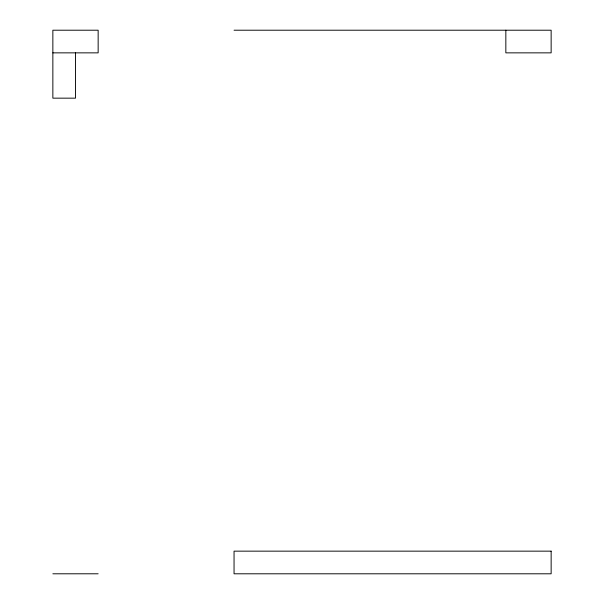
<?xml version="1.0" encoding="UTF-8"?>
<svg xmlns="http://www.w3.org/2000/svg" width="604" height="604" viewBox="0 0 604 604"><rect width="100%" height="100%" fill="white"/><g stroke="black" fill="none" stroke-linecap="round" stroke-linejoin="round"><path stroke-width="0.91" d="M234.05 30.208L551.142 30.208L551.142 52.858L505.842 52.858L505.842 30.208M52.858 52.858L98.15 52.858L98.15 30.208L52.858 30.208L52.858 98.158L75.5 98.158L75.5 52.858M52.858 573.8L98.15 573.792M551.142 551.15L234.05 551.15L234.05 573.8L551.142 573.8L551.142 551.15"/></g></svg>
